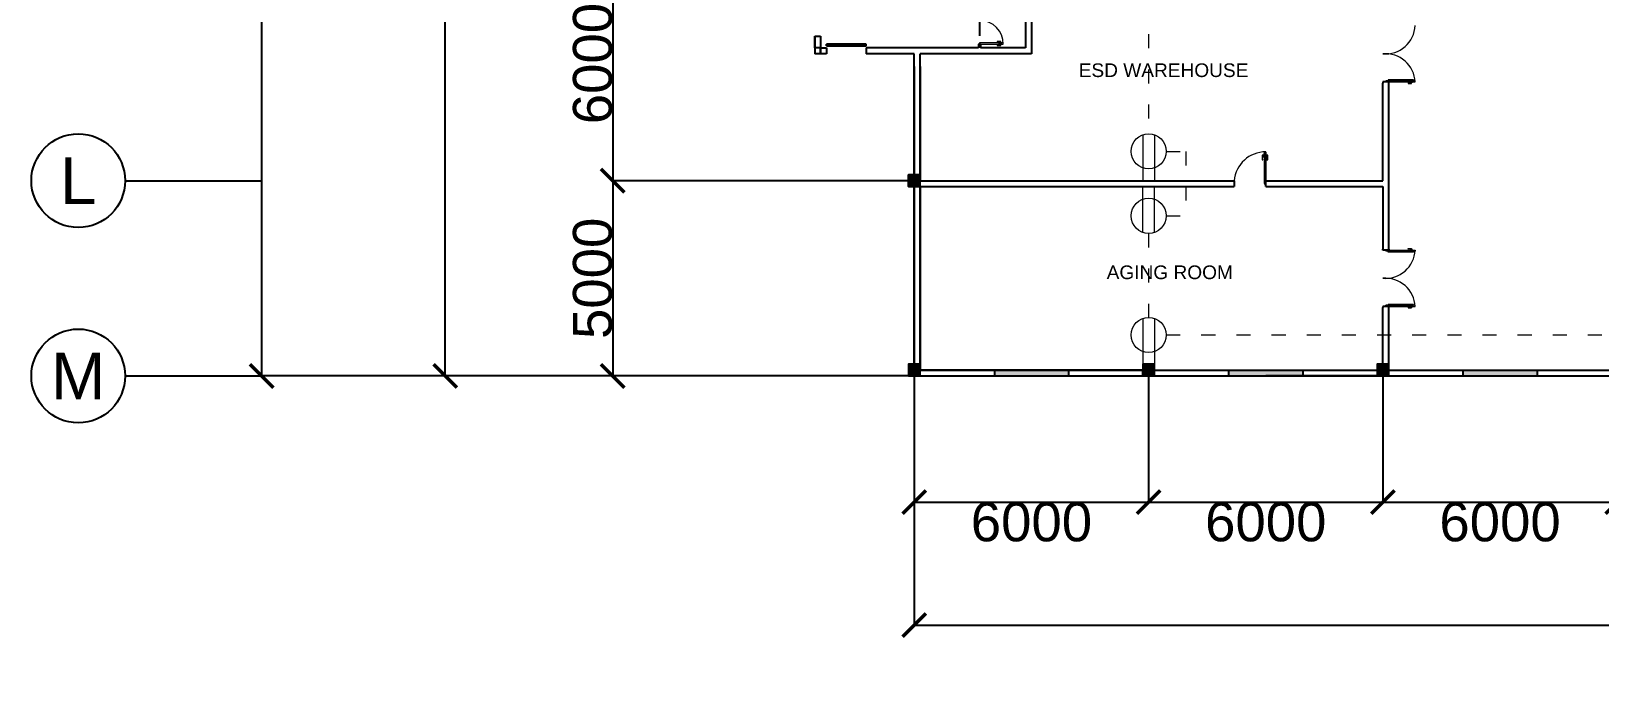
# Model space of a CAD drawing. Header units: millimetres. Extents: x 3339 to 2017737, y 4955 to 2748989.
# Drawn here: x 1113614 to 1153774, y 1231163 to 1247534 of the extents above; entities that cross this region are included whole.
import ezdxf

# ---------------------------------------------------------------- set-up
doc = ezdxf.new("R2010")
doc.units = ezdxf.units.MM
doc.header["$LTSCALE"] = 30
doc.linetypes.add('ACAD_ISO03W100', pattern=[30, 12, -18])
for name, color, linetype, lineweight in [('A-DETL-GENF', 92, 'Continuous', 13), ('A-DOOR', 31, 'Continuous', 13), ('outlet', 3, 'Continuous', 13), ('power lines', 3, 'ACAD_ISO03W100', 13)]:
    doc.layers.add(name, color=color, linetype=linetype, lineweight=lineweight)
for name, color, linetype in [('DIM LINES', 7, 'Continuous'), ('TEXT', 7, 'Continuous'), ('window', 92, 'Continuous')]:
    doc.layers.add(name, color=color, linetype=linetype)
doc.styles.get("Standard").update_dxf_attribs({"font": 'arial.ttf'})
doc.dimstyles.new('GREEN', dxfattribs={"dimtxt": 1000, "dimasz": 600, "dimexe": 0.18, "dimexo": 0.0625, "dimgap": 0.09, "dimtad": 2, "dimdec": 0, "dimzin": 0, "dimdsep": 46, "dimtxsty": 'Standard', "dimblk": 'ARCHTICK', "dimcen": 0.09, "dimclrd": 3, "dimclre": 3, "dimclrt": 2, "dimadec": 0, "dimazin": 0, "dimtfac": 1, "dimtdec": 0, "dimtofl": 0, "dimtmove": 0, "dimatfit": 3, "dimfxl": 1, "dimtolj": 1, "dimtzin": 0, "dimarcsym": 0})

# ---------------------------------------------------------------- blocks, each defined once
blk = doc.blocks.new('single door no base 1')
at = {"color": 0}
blk.add_line((51788, 22093), (51785, 22093), dxfattribs=at)
at = {"layer": 'A-DETL-GENF'}
for p, q in [((51710, 22826), (51697, 22826)), ((51697, 22826), (51697, 22788)), ((51708, 22788), (51697, 22788)), ((51697, 22788), (51697, 22706)), ((51697, 22788), (51710, 22788)), ((51708, 22718), (51697, 22706)), ((51697, 22706), (51716, 22706)), ((51708, 22718), (51708, 22788)), ((51716, 22718), (51708, 22718)), ((51710, 22788), (51710, 22826)), ((51741, 22823), (51710, 22823)), ((51710, 22823), (51710, 22791)), ((51710, 22791), (51741, 22791)), ((51716, 22706), (51716, 22718)), ((51748, 22864), (51741, 22858)), ((51741, 22858), (51741, 22756)), ((51741, 22791), (51741, 22823)), ((51741, 22756), (51748, 22750)), ((51748, 22750), (51748, 22864)), ((51788, 22864), (51788, 22750)), ((51794, 22858), (51788, 22864)), ((51788, 22750), (51794, 22756)), ((51794, 22756), (51794, 22858)), ((51826, 22823), (51794, 22823)), ((51794, 22823), (51794, 22791)), ((51794, 22791), (51826, 22791)), ((51827, 22718), (51819, 22718)), ((51819, 22718), (51819, 22706)), ((51819, 22706), (51839, 22706)), ((51839, 22826), (51826, 22826)), ((51826, 22826), (51826, 22788)), ((51826, 22791), (51826, 22823)), ((51826, 22788), (51839, 22788)), ((51839, 22788), (51827, 22788)), ((51827, 22788), (51827, 22718)), ((51827, 22718), (51839, 22706)), ((51839, 22788), (51839, 22826)), ((51839, 22706), (51839, 22788))]:
    blk.add_line(p, q, dxfattribs=at)
at = {"layer": 'A-DOOR', "lineweight": 18}
for p, q in [((51788, 22907), (51748, 22907)), ((51748, 22907), (51748, 22093)), ((51788, 22093), (51788, 22907)), ((51748, 22093), (51788, 22093))]:
    blk.add_line(p, q, dxfattribs=at)
at = {"layer": 'A-DOOR'}
blk.add_arc((51788, 22093), 814, 90, 174.7134, dxfattribs=at)
blk = doc.blocks.new('_ArchTick')
at = {"color": 0, "linetype": 'ByBlock', "const_width": 0.15}
blk.add_lwpolyline([(-0.5, -0.5), (0.5, 0.5)], dxfattribs=at)
blk = doc.blocks.new('*D547')
at = {"layer": 'Defpoints', "color": 0, "transparency": 16777216}
for p in [(1119514, 1308509), (1136224, 1308509), (1136224, 1238709)]:
    blk.add_point(p, dxfattribs=at)
at = {"layer": 'DIM LINES', "color": 3, "linetype": 'ByBlock', "lineweight": -2, "transparency": 16777216}
for p, q in [((1136224, 1308509), (1119514, 1308509)), ((1119514, 1238709), (1119514, 1308509)), ((1136224, 1238709), (1119514, 1238709))]:
    blk.add_line(p, q, dxfattribs=at)
at = {"layer": 'DIM LINES', "color": 3, "lineweight": -2, "transparency": 16777216, "xscale": 600, "yscale": 600, "zscale": 600}
for p, rotation in [((1119514, 1308509), 90), ((1119514, 1238709), 270)]:
    blk.add_blockref('_ArchTick', p, dxfattribs=dict(at, rotation=rotation))
at = {"layer": 'DIM LINES', "color": 2, "transparency": 16777216, "insert": (1119004, 1273609), "char_height": 1000, "attachment_point": 5, "rotation": 90}
blk.add_mtext('\\A1;69800', dxfattribs=at)
blk = doc.blocks.new('*D843')
at = {"layer": 'Defpoints', "color": 0, "transparency": 16777216}
for p in [(1136224, 1238709), (1226224, 1238709), (1226224, 1232330)]:
    blk.add_point(p, dxfattribs=at)
at = {"layer": 'DIM LINES', "color": 3, "linetype": 'ByBlock', "lineweight": -2, "transparency": 16777216}
for p, q in [((1136224, 1238709), (1136224, 1232329)), ((1226224, 1238709), (1226224, 1232329)), ((1136224, 1232330), (1226224, 1232330))]:
    blk.add_line(p, q, dxfattribs=at)
at = {"layer": 'DIM LINES', "color": 3, "lineweight": -2, "transparency": 16777216, "xscale": 600, "yscale": 600, "zscale": 600, "rotation": 180}
blk.add_blockref('_ArchTick', (1136224, 1232330), dxfattribs=at)
at = {"layer": 'DIM LINES', "color": 3, "lineweight": -2, "transparency": 16777216, "xscale": 600, "yscale": 600, "zscale": 600}
blk.add_blockref('_ArchTick', (1226224, 1232330), dxfattribs=at)
at = {"layer": 'DIM LINES', "color": 2, "transparency": 16777216, "insert": (1181224, 1231819), "char_height": 1000, "attachment_point": 5}
blk.add_mtext('\\A1;90000', dxfattribs=at)
blk = doc.blocks.new('*D566')
at = {"layer": 'Defpoints', "color": 0, "transparency": 16777216}
for p in [(1136224, 1238709), (1142224, 1238709), (1142224, 1235479)]:
    blk.add_point(p, dxfattribs=at)
at = {"layer": 'DIM LINES', "color": 3, "linetype": 'ByBlock', "lineweight": -2, "transparency": 16777216}
for p, q in [((1136224, 1238709), (1136224, 1235479)), ((1142224, 1238709), (1142224, 1235479)), ((1136224, 1235479), (1142224, 1235479))]:
    blk.add_line(p, q, dxfattribs=at)
at = {"layer": 'DIM LINES', "color": 3, "lineweight": -2, "transparency": 16777216, "xscale": 600, "yscale": 600, "zscale": 600, "rotation": 180}
blk.add_blockref('_ArchTick', (1136224, 1235479), dxfattribs=at)
at = {"layer": 'DIM LINES', "color": 3, "lineweight": -2, "transparency": 16777216, "xscale": 600, "yscale": 600, "zscale": 600}
blk.add_blockref('_ArchTick', (1142224, 1235479), dxfattribs=at)
at = {"layer": 'DIM LINES', "color": 2, "transparency": 16777216, "insert": (1139224, 1234968), "char_height": 1000, "attachment_point": 5}
blk.add_mtext('\\A1;6000', dxfattribs=at)
blk = doc.blocks.new('*D567')
at = {"layer": 'Defpoints', "color": 0, "transparency": 16777216}
for p in [(1142224, 1238709), (1148224, 1238709), (1148224, 1235479)]:
    blk.add_point(p, dxfattribs=at)
at = {"layer": 'DIM LINES', "color": 3, "linetype": 'ByBlock', "lineweight": -2, "transparency": 16777216}
for p, q in [((1142224, 1238709), (1142224, 1235479)), ((1148224, 1238709), (1148224, 1235479)), ((1142224, 1235479), (1148224, 1235479))]:
    blk.add_line(p, q, dxfattribs=at)
at = {"layer": 'DIM LINES', "color": 3, "lineweight": -2, "transparency": 16777216, "xscale": 600, "yscale": 600, "zscale": 600, "rotation": 180}
blk.add_blockref('_ArchTick', (1142224, 1235479), dxfattribs=at)
at = {"layer": 'DIM LINES', "color": 3, "lineweight": -2, "transparency": 16777216, "xscale": 600, "yscale": 600, "zscale": 600}
blk.add_blockref('_ArchTick', (1148224, 1235479), dxfattribs=at)
at = {"layer": 'DIM LINES', "color": 2, "transparency": 16777216, "insert": (1145224, 1234968), "char_height": 1000, "attachment_point": 5}
blk.add_mtext('\\A1;6000', dxfattribs=at)
blk = doc.blocks.new('*D568')
at = {"layer": 'Defpoints', "color": 0, "transparency": 16777216}
for p in [(1148224, 1238709), (1154224, 1238709), (1154224, 1235479)]:
    blk.add_point(p, dxfattribs=at)
at = {"layer": 'DIM LINES', "color": 3, "linetype": 'ByBlock', "lineweight": -2, "transparency": 16777216}
for p, q in [((1148224, 1238709), (1148224, 1235479)), ((1154224, 1238709), (1154224, 1235479)), ((1148224, 1235479), (1154224, 1235479))]:
    blk.add_line(p, q, dxfattribs=at)
at = {"layer": 'DIM LINES', "color": 3, "lineweight": -2, "transparency": 16777216, "xscale": 600, "yscale": 600, "zscale": 600, "rotation": 180}
blk.add_blockref('_ArchTick', (1148224, 1235479), dxfattribs=at)
at = {"layer": 'DIM LINES', "color": 3, "lineweight": -2, "transparency": 16777216, "xscale": 600, "yscale": 600, "zscale": 600}
blk.add_blockref('_ArchTick', (1154224, 1235479), dxfattribs=at)
at = {"layer": 'DIM LINES', "color": 2, "transparency": 16777216, "insert": (1151224, 1234968), "char_height": 1000, "attachment_point": 5}
blk.add_mtext('\\A1;6000', dxfattribs=at)
blk = doc.blocks.new('*D580')
at = {"layer": 'Defpoints', "color": 0, "transparency": 16777216}
for p in [(1124212, 1261709), (1136224, 1261709), (1136224, 1238709)]:
    blk.add_point(p, dxfattribs=at)
at = {"layer": 'DIM LINES', "color": 3, "linetype": 'ByBlock', "lineweight": -2, "transparency": 16777216}
for p, q in [((1136224, 1261709), (1124212, 1261709)), ((1124212, 1238709), (1124212, 1261709)), ((1136224, 1238709), (1124212, 1238709))]:
    blk.add_line(p, q, dxfattribs=at)
at = {"layer": 'DIM LINES', "color": 3, "lineweight": -2, "transparency": 16777216, "xscale": 600, "yscale": 600, "zscale": 600}
for p, rotation in [((1124212, 1261709), 90), ((1124212, 1238709), 270)]:
    blk.add_blockref('_ArchTick', p, dxfattribs=dict(at, rotation=rotation))
at = {"layer": 'DIM LINES', "color": 2, "transparency": 16777216, "insert": (1123701, 1250209), "char_height": 1000, "attachment_point": 5, "rotation": 90}
blk.add_mtext('\\A1;23000', dxfattribs=at)
blk = doc.blocks.new('*D583')
at = {"layer": 'Defpoints', "color": 0, "transparency": 16777216}
for p in [(1136224, 1249709), (1128501, 1243709), (1136224, 1243709)]:
    blk.add_point(p, dxfattribs=at)
at = {"layer": 'DIM LINES', "color": 3, "linetype": 'ByBlock', "lineweight": -2, "transparency": 16777216}
for p, q in [((1136224, 1249709), (1128500, 1249709)), ((1128501, 1249709), (1128501, 1243709)), ((1136224, 1243709), (1128500, 1243709))]:
    blk.add_line(p, q, dxfattribs=at)
at = {"layer": 'DIM LINES', "color": 3, "lineweight": -2, "transparency": 16777216, "xscale": 600, "yscale": 600, "zscale": 600}
for p, rotation in [((1128501, 1249709), 90), ((1128501, 1243709), 270)]:
    blk.add_blockref('_ArchTick', p, dxfattribs=dict(at, rotation=rotation))
at = {"layer": 'DIM LINES', "color": 2, "transparency": 16777216, "insert": (1127990, 1246709), "char_height": 1000, "attachment_point": 5, "rotation": 90}
blk.add_mtext('\\A1;6000', dxfattribs=at)
blk = doc.blocks.new('*D848')
at = {"layer": 'Defpoints', "color": 0, "transparency": 16777216}
for p in [(1136224, 1243709), (1128501, 1238709), (1136224, 1238709)]:
    blk.add_point(p, dxfattribs=at)
at = {"layer": 'DIM LINES', "color": 3, "linetype": 'ByBlock', "lineweight": -2, "transparency": 16777216}
for p, q in [((1136224, 1243709), (1128500, 1243709)), ((1128501, 1243709), (1128501, 1238709)), ((1136224, 1238709), (1128500, 1238709))]:
    blk.add_line(p, q, dxfattribs=at)
at = {"layer": 'DIM LINES', "color": 3, "lineweight": -2, "transparency": 16777216, "xscale": 600, "yscale": 600, "zscale": 600}
for p, rotation in [((1128501, 1243709), 90), ((1128501, 1238709), 270)]:
    blk.add_blockref('_ArchTick', p, dxfattribs=dict(at, rotation=rotation))
at = {"layer": 'DIM LINES', "color": 2, "transparency": 16777216, "insert": (1127990, 1241209), "char_height": 1000, "attachment_point": 5, "rotation": 90}
blk.add_mtext('\\A1;5000', dxfattribs=at)
blk = doc.blocks.new('outet')
at = {"layer": 'outlet', "linetype": 'ByBlock'}
for p, q in [((151671, 60292), (151671, 59118)), ((151971, 60292), (151971, 59118))]:
    blk.add_line(p, q, dxfattribs=at)
blk.add_circle((151821, 59868), 450, dxfattribs=at)

msp = doc.modelspace()

# ---------------------------------------------------------------- hatches: boundary and pattern name
h = msp.add_hatch(color=2)
h.dxf.hatch_style = 1
h.paths.add_polyline_path([(1136374.279, 1243859.357), (1136074.279, 1243859.357), (1136074.279, 1243559.357), (1136374.279, 1243559.357)])
h = msp.add_hatch(color=2)
h.dxf.hatch_style = 1
h.paths.add_polyline_path([(1136374.279, 1239009.357), (1136074.279, 1239009.357), (1136074.279, 1238709.357), (1136374.279, 1238709.357)])
h = msp.add_hatch(color=2)
h.dxf.hatch_style = 1
h.paths.add_polyline_path([(1142374.279, 1239009.357), (1142074.279, 1239009.357), (1142074.279, 1238709.357), (1142374.279, 1238709.357)])
h = msp.add_hatch(color=2)
h.dxf.hatch_style = 1
h.paths.add_polyline_path([(1148374.279, 1239009.357), (1148074.279, 1239009.357), (1148074.279, 1238709.357), (1148374.279, 1238709.357)])
at = {"layer": 'window'}
h = msp.add_hatch(color=256, dxfattribs=at)
h.dxf.hatch_style = 1
h.paths.add_polyline_path([(1140174.279, 1238859.357), (1138274.279, 1238859.357), (1138274.279, 1238709.357), (1140174.279, 1238709.357)])
h.paths.add_polyline_path([(1146174.279, 1238859.357), (1144274.279, 1238859.357), (1144274.279, 1238709.357), (1145224.279, 1238709.357), (1146174.279, 1238709.357)])
h.paths.add_polyline_path([(1152174.279, 1238859.357), (1150274.279, 1238859.357), (1150274.279, 1238709.357), (1152174.279, 1238709.357)])
h.paths.add_polyline_path([(1158174.279, 1238859.357), (1156274.279, 1238859.357), (1156274.279, 1238709.357), (1158174.279, 1238709.357)])
h.paths.add_polyline_path([(1164174.279, 1238859.357), (1162274.279, 1238859.357), (1162274.279, 1238709.357), (1164174.279, 1238709.357)])
h.paths.add_polyline_path([(1170674.279, 1238859.357), (1168774.279, 1238859.357), (1168774.279, 1238709.357), (1170674.279, 1238709.357)])
h.paths.add_polyline_path([(1176374.279, 1238859.357), (1175274.279, 1238859.357), (1175274.279, 1238709.357), (1176374.279, 1238709.357)])
h.paths.add_polyline_path([(1176624.279, 1249709.357), (1175274.279, 1249709.357), (1175274.279, 1249559.357), (1176624.279, 1249559.357)])
h.paths.add_polyline_path([(1170674.279, 1249709.357), (1168774.279, 1249709.357), (1168774.279, 1249559.357), (1170674.279, 1249559.357)])
h.paths.add_polyline_path([(1164174.279, 1249709.357), (1162274.279, 1249709.357), (1162274.279, 1249559.357), (1164174.279, 1249559.357)])
h.paths.add_polyline_path([(1158174.279, 1249709.357), (1156274.279, 1249709.357), (1156274.279, 1249559.357), (1158174.279, 1249559.357)])
h.paths.add_polyline_path([(1152174.279, 1249709.357), (1150274.279, 1249709.357), (1150274.279, 1249559.357), (1152174.279, 1249559.357)])
h.paths.add_polyline_path([(1144819.011, 1249709.357), (1142374.279, 1249709.357), (1142374.279, 1249559.357), (1144819.011, 1249559.357)])

# ---------------------------------------------------------------- linework, layer by layer
at = {"color": 0}
for p, q in [((1139074.279, 1249559.357), (1139074.279, 1247109.357)), ((1139224.279, 1249559.357), (1139224.279, 1246959.357)), ((1139224.279, 1249559.357), (1139224.279, 1247109.357)), ((1137890.946, 1247819.345), (1137890.946, 1247419.345)), ((1133674.279, 1247409.357), (1133674.279, 1246959.357)), ((1133674.279, 1247109.357), (1133674.279, 1247409.357)), ((1133674.279, 1247409.357), (1133824.279, 1247409.357)), ((1133824.279, 1247409.357), (1133824.279, 1247109.357)), ((1133824.279, 1247109.357), (1133974.279, 1247109.357)), ((1133974.279, 1247159.357), (1133974.279, 1247209.357)), ((1134993.724, 1247209.357), (1133974.279, 1247209.357)), ((1133974.279, 1247159.357), (1134993.724, 1247159.357)), ((1133974.279, 1247109.357), (1133974.279, 1246959.357)), ((1134993.724, 1247159.357), (1134993.724, 1247209.357)), ((1134993.724, 1247109.357), (1134993.724, 1246959.357)), ((1137865.946, 1247109.357), (1134993.724, 1247109.357)), ((1137865.946, 1247209.357), (1137865.946, 1247109.357)), ((1137915.946, 1247209.357), (1137865.946, 1247209.357)), ((1137915.946, 1247209.357), (1137915.946, 1247109.357)), ((1137915.946, 1247109.357), (1137915.946, 1247209.357)), ((1139074.279, 1247109.357), (1137915.946, 1247109.357)), ((1133824.279, 1246959.357), (1133674.279, 1246959.357)), ((1133974.279, 1246959.357), (1133824.279, 1246959.357)), ((1136224.279, 1246959.357), (1134993.724, 1246959.357)), ((1136224.279, 1239009.357), (1136224.279, 1246959.357)), ((1136224.279, 1239009.357), (1136224.279, 1246634.357)), ((1136374.279, 1243709.357), (1136374.279, 1246959.357)), ((1139224.279, 1246959.357), (1136374.279, 1246959.357)), ((1148224.279, 1243709.357), (1148224.279, 1246209.357)), ((1148374.279, 1243709.357), (1148374.279, 1246209.357)), ((1145224.279, 1243559.357), (1145224.279, 1244437.281)), ((1136074.279, 1243559.357), (1136074.279, 1243859.357)), ((1136374.279, 1243559.357), (1136074.279, 1243559.357)), ((1136224.279, 1238709.357), (1136224.279, 1243709.357)), ((1136224.279, 1239009.357), (1136224.279, 1243559.357)), ((1136374.279, 1243709.357), (1144413.742, 1243709.357)), ((1136374.279, 1238859.357), (1136374.279, 1243559.357)), ((1136374.279, 1243559.357), (1144413.742, 1243559.357)), ((1144413.742, 1243709.357), (1144413.742, 1243559.357)), ((1145184.279, 1243634.357), (1145224.279, 1243634.357)), ((1145224.279, 1243709.357), (1148224.279, 1243709.357)), ((1145224.279, 1243559.357), (1148224.279, 1243559.357)), ((1148224.279, 1243559.357), (1148224.279, 1241959.357)), ((1148374.279, 1241930.857), (1148374.279, 1243709.357)), ((1148299.279, 1241925.607), (1148299.279, 1241930.857)), ((1148224.279, 1238859.357), (1148224.279, 1240459.357)), ((1148299.279, 1240487.857), (1148299.279, 1240493.107)), ((1148374.279, 1238859.357), (1148374.279, 1240487.857)), ((1136374.279, 1239009.357), (1136074.279, 1239009.357)), ((1136074.279, 1239009.357), (1136074.279, 1238709.357)), ((1136374.279, 1238709.357), (1136374.279, 1239009.357)), ((1136074.279, 1238709.357), (1136374.279, 1238709.357)), ((1136224.279, 1238709.357), (1176724.279, 1238709.357)), ((1136224.279, 1238709.357), (1148224.279, 1238709.357)), ((1136224.279, 1238709.357), (1144224.279, 1238709.357)), ((1136224.279, 1238709.357), (1146224.279, 1238709.357)), ((1136224.279, 1238709.357), (1145224.279, 1238709.357)), ((1136374.279, 1238859.357), (1148224.279, 1238859.357)), ((1142074.279, 1238859.357), (1136374.279, 1238859.357)), ((1148374.279, 1238859.357), (1176574.279, 1238859.357))]:
    msp.add_line(p, q, dxfattribs=at)
for p, q in [((1133824.279, 1247109.357), (1133674.279, 1247109.357)), ((1133824.279, 1247109.357), (1133824.279, 1246959.357)), ((1133824.279, 1246959.357), (1133824.279, 1247109.357)), ((1136224.279, 1246634.357), (1136224.279, 1238709.357)), ((1136374.279, 1246634.357), (1136374.279, 1243709.357)), ((1148374.279, 1246237.857), (1148224.279, 1246237.857)), ((1148224.279, 1246237.857), (1148224.279, 1246209.357)), ((1148374.279, 1246209.357), (1148374.279, 1246237.857)), ((1116014.069, 1243709.357), (1119514.069, 1243709.357)), ((1136374.279, 1243559.357), (1136374.279, 1238859.357)), ((1148224.279, 1241930.857), (1148224.279, 1241959.357)), ((1148374.279, 1241930.857), (1148224.279, 1241930.857)), ((1148374.279, 1241959.357), (1148374.279, 1241930.857)), ((1148374.279, 1240487.857), (1148224.279, 1240487.857)), ((1148224.279, 1240487.857), (1148224.279, 1240459.357)), ((1148374.279, 1240459.357), (1148374.279, 1240487.857)), ((1116014.069, 1238709.357), (1119514.069, 1238709.357)), ((1136224.279, 1238709.357), (1176724.279, 1238709.357)), ((1148224.279, 1238709.357), (1145224.279, 1238709.357))]:
    msp.add_line(p, q)
for points in [[(1136374.279, 1243859.357), (1136074.279, 1243859.357), (1136074.279, 1243559.357), (1136374.279, 1243559.357), (1136374.279, 1243859.357)], [(1136374.279, 1239009.357), (1136074.279, 1239009.357), (1136074.279, 1238709.357), (1136374.279, 1238709.357), (1136374.279, 1239009.357)], [(1142374.279, 1239009.357), (1142074.279, 1239009.357), (1142074.279, 1238709.357), (1142374.279, 1238709.357), (1142374.279, 1239009.357)], [(1148374.279, 1239009.357), (1148074.279, 1239009.357), (1148074.279, 1238709.357), (1148374.279, 1238709.357), (1148374.279, 1239009.357)]]:
    msp.add_lwpolyline(points, close=True)
at = {"color": 1}
for centre in [(1114814.069, 1243709.357), (1114814.069, 1238709.357)]:
    msp.add_circle(centre, 1200, dxfattribs=at)
at = {"layer": 'A-DETL-GENF'}
for p, q in [((1138350.353, 1247277.457), (1138350.353, 1247263.087)), ((1138412.158, 1247277.457), (1138350.353, 1247277.457)), ((1138350.353, 1247263.087), (1138359.244, 1247263.087)), ((1138359.244, 1247185.628), (1138350.353, 1247185.628)), ((1138350.353, 1247185.628), (1138350.353, 1247171.257)), ((1138350.353, 1247171.257), (1138412.158, 1247171.257)), ((1138359.244, 1247268.872), (1138350.659, 1247277.457)), ((1138359.244, 1247179.843), (1138350.659, 1247171.257)), ((1138359.244, 1247263.087), (1138359.244, 1247268.872)), ((1138359.244, 1247268.872), (1138412.158, 1247268.872)), ((1138359.244, 1247179.843), (1138359.244, 1247185.628)), ((1138412.158, 1247179.843), (1138359.244, 1247179.843)), ((1138388.346, 1247244.12), (1138383.583, 1247239.357)), ((1138383.583, 1247239.357), (1138469.308, 1247239.357)), ((1138469.308, 1247209.357), (1138383.583, 1247209.357)), ((1138383.583, 1247209.357), (1138388.346, 1247204.595)), ((1138464.546, 1247244.12), (1138388.346, 1247244.12)), ((1138388.346, 1247204.595), (1138464.546, 1247204.595)), ((1138412.158, 1247268.872), (1138412.158, 1247277.457)), ((1138440.733, 1247277.457), (1138412.158, 1247277.457)), ((1138412.158, 1247277.457), (1138412.158, 1247267.932)), ((1138412.158, 1247267.932), (1138440.733, 1247267.932)), ((1138412.158, 1247180.782), (1138412.158, 1247171.257)), ((1138440.733, 1247180.782), (1138412.158, 1247180.782)), ((1138412.158, 1247171.257), (1138412.158, 1247179.843)), ((1138412.158, 1247171.257), (1138440.733, 1247171.257)), ((1138414.54, 1247267.932), (1138414.54, 1247244.12)), ((1138438.352, 1247267.932), (1138414.54, 1247267.932)), ((1138414.54, 1247244.12), (1138438.352, 1247244.12)), ((1138438.352, 1247204.595), (1138414.54, 1247204.595)), ((1138414.54, 1247204.595), (1138414.54, 1247180.782)), ((1138414.54, 1247180.782), (1138438.352, 1247180.782)), ((1138438.352, 1247244.12), (1138438.352, 1247267.932)), ((1138438.352, 1247180.782), (1138438.352, 1247204.595)), ((1138440.733, 1247267.932), (1138440.733, 1247277.457)), ((1138440.733, 1247171.257), (1138440.733, 1247180.782)), ((1138469.308, 1247239.357), (1138464.546, 1247244.12)), ((1138464.546, 1247204.595), (1138469.308, 1247209.357)), ((1149009.485, 1246290.357), (1148359.985, 1246290.357)), ((1148359.985, 1246290.357), (1148359.985, 1246267.857)), ((1148359.985, 1246267.857), (1149009.485, 1246267.857)), ((1148878.952, 1246214.128), (1148870.062, 1246214.128)), ((1148870.062, 1246214.128), (1148870.062, 1246199.757)), ((1148870.062, 1246199.757), (1148931.867, 1246199.757)), ((1148878.952, 1246208.343), (1148870.367, 1246199.757)), ((1148878.952, 1246208.343), (1148878.952, 1246214.128)), ((1148931.867, 1246208.343), (1148878.952, 1246208.343)), ((1148989.017, 1246237.857), (1148903.292, 1246237.857)), ((1148903.292, 1246237.857), (1148908.054, 1246233.095)), ((1148908.054, 1246233.095), (1148984.254, 1246233.095)), ((1148931.867, 1246209.282), (1148931.867, 1246199.757)), ((1148960.442, 1246209.282), (1148931.867, 1246209.282)), ((1148931.867, 1246199.757), (1148931.867, 1246208.343)), ((1148931.867, 1246199.757), (1148960.442, 1246199.757)), ((1148958.061, 1246233.095), (1148934.248, 1246233.095)), ((1148934.248, 1246233.095), (1148934.248, 1246209.282)), ((1148934.248, 1246209.282), (1148958.061, 1246209.282)), ((1148958.061, 1246209.282), (1148958.061, 1246233.095)), ((1148960.442, 1246199.757), (1148960.442, 1246209.282)), ((1148984.254, 1246233.095), (1148989.017, 1246237.857)), ((1149009.485, 1246267.857), (1149009.485, 1246290.357)), ((1148359.985, 1241900.857), (1149009.485, 1241900.857)), ((1148359.985, 1241878.357), (1148359.985, 1241900.857)), ((1149009.485, 1241878.357), (1148359.985, 1241878.357)), ((1148870.062, 1241968.957), (1148931.867, 1241968.957)), ((1148870.062, 1241954.587), (1148870.062, 1241968.957)), ((1148878.952, 1241954.587), (1148870.062, 1241954.587)), ((1148878.952, 1241960.372), (1148870.367, 1241968.957)), ((1148931.867, 1241960.372), (1148878.952, 1241960.372)), ((1148878.952, 1241960.372), (1148878.952, 1241954.587)), ((1148903.292, 1241930.857), (1148908.054, 1241935.62)), ((1148989.017, 1241930.857), (1148903.292, 1241930.857)), ((1148908.054, 1241935.62), (1148984.254, 1241935.62)), ((1148931.867, 1241968.957), (1148931.867, 1241960.372)), ((1148931.867, 1241959.432), (1148931.867, 1241968.957)), ((1148931.867, 1241968.957), (1148960.442, 1241968.957)), ((1148960.442, 1241959.432), (1148931.867, 1241959.432)), ((1148934.248, 1241959.432), (1148958.061, 1241959.432)), ((1148934.248, 1241935.62), (1148934.248, 1241959.432)), ((1148958.061, 1241935.62), (1148934.248, 1241935.62)), ((1148958.061, 1241959.432), (1148958.061, 1241935.62)), ((1148960.442, 1241968.957), (1148960.442, 1241959.432)), ((1148984.254, 1241935.62), (1148989.017, 1241930.857)), ((1149009.485, 1241900.857), (1149009.485, 1241878.357)), ((1149009.485, 1240540.357), (1148359.985, 1240540.357)), ((1148359.985, 1240540.357), (1148359.985, 1240517.857)), ((1148359.985, 1240517.857), (1149009.485, 1240517.857)), ((1148878.952, 1240464.128), (1148870.062, 1240464.128)), ((1148870.062, 1240464.128), (1148870.062, 1240449.757)), ((1148870.062, 1240449.757), (1148931.867, 1240449.757)), ((1148878.952, 1240458.343), (1148870.367, 1240449.757)), ((1148878.952, 1240458.343), (1148878.952, 1240464.128)), ((1148931.867, 1240458.343), (1148878.952, 1240458.343)), ((1148989.017, 1240487.857), (1148903.292, 1240487.857)), ((1148903.292, 1240487.857), (1148908.054, 1240483.095)), ((1148908.054, 1240483.095), (1148984.254, 1240483.095)), ((1148931.867, 1240459.282), (1148931.867, 1240449.757)), ((1148960.442, 1240459.282), (1148931.867, 1240459.282)), ((1148931.867, 1240449.757), (1148931.867, 1240458.343)), ((1148931.867, 1240449.757), (1148960.442, 1240449.757)), ((1148958.061, 1240483.095), (1148934.248, 1240483.095)), ((1148934.248, 1240483.095), (1148934.248, 1240459.282)), ((1148934.248, 1240459.282), (1148958.061, 1240459.282)), ((1148958.061, 1240459.282), (1148958.061, 1240483.095)), ((1148960.442, 1240449.757), (1148960.442, 1240459.282)), ((1148984.254, 1240483.095), (1148989.017, 1240487.857)), ((1149009.485, 1240517.857), (1149009.485, 1240540.357))]:
    msp.add_line(p, q, dxfattribs=at)
at = {"layer": 'A-DOOR', "lineweight": 18}
for p, q in [((1137890.946, 1247239.357), (1137890.946, 1247209.357)), ((1138501.446, 1247239.357), (1137890.946, 1247239.357)), ((1137890.946, 1247209.357), (1138501.446, 1247209.357)), ((1138501.446, 1247209.357), (1138501.446, 1247239.357)), ((1149049.279, 1246267.857), (1148299.279, 1246267.857)), ((1148299.279, 1246237.857), (1148299.279, 1246267.857)), ((1148299.279, 1246237.857), (1149049.279, 1246237.857)), ((1149049.279, 1246237.857), (1149049.279, 1246267.857)), ((1148299.279, 1241930.857), (1149049.279, 1241930.857)), ((1148299.279, 1241930.857), (1148299.279, 1241900.857)), ((1149049.279, 1241900.857), (1148299.279, 1241900.857)), ((1149049.279, 1241930.857), (1149049.279, 1241900.857)), ((1149049.279, 1240517.857), (1148299.279, 1240517.857)), ((1148299.279, 1240487.857), (1148299.279, 1240517.857)), ((1148299.279, 1240487.857), (1149049.279, 1240487.857)), ((1149049.279, 1240487.857), (1149049.279, 1240517.857))]:
    msp.add_line(p, q, dxfattribs=at)
at = {"layer": 'A-DOOR'}
for centre, radius, start, end in [((1137890.946, 1247209.357), 610.5, 0, 87.6530792), ((1148290.015, 1247716.615), 760.105, 265.038693, 357.3036501), ((1148290.015, 1246202.1), 760.105, 2.6963499, 94.961307), ((1148290.015, 1241966.615), 760.105, 265.038693, 357.3036501), ((1148290.015, 1240452.1), 760.105, 2.6963499, 94.961307)]:
    msp.add_arc(centre, radius, start, end, dxfattribs=at)
at = {"layer": 'power lines'}
for p, q in [((1142224.279, 1248359.357), (1142224.279, 1244909.357)), ((1142674.279, 1244459.357), (1143174.279, 1244459.357)), ((1143174.279, 1244459.357), (1143174.279, 1242809.357)), ((1142674.279, 1242809.357), (1143174.279, 1242809.357)), ((1142224.279, 1242359.357), (1142224.279, 1240209.357)), ((1142674.279, 1239759.357), (1159774.279, 1239759.357))]:
    msp.add_line(p, q, dxfattribs=at)
at = {"layer": 'window'}
for p, q in [((1138274.279, 1238859.357), (1138274.279, 1238709.357)), ((1140174.279, 1238859.357), (1140174.279, 1238709.357)), ((1142074.279, 1238709.357), (1142074.279, 1238859.357)), ((1142224.279, 1238709.357), (1142074.279, 1238709.357)), ((1144274.279, 1238859.357), (1144274.279, 1238709.357)), ((1146174.279, 1238859.357), (1146174.279, 1238709.357)), ((1150274.279, 1238859.357), (1150274.279, 1238709.357)), ((1152174.279, 1238859.357), (1152174.279, 1238709.357))]:
    msp.add_line(p, q, dxfattribs=at)

# ---------------------------------------------------------------- block references
for p in [(990403.136, 1184591.247), (990403.136, 1179891.247)]:
    msp.add_blockref('outet', p)
at = {"color": 0}
msp.add_blockref('single door no base 1', (1093436.539, 1221541.247), dxfattribs=at)
at = {"rotation": 180}
msp.add_blockref('outet', (1294045.423, 1302677.468), dxfattribs=at)

# ---------------------------------------------------------------- texts
at = {"color": 1, "char_height": 1200, "attachment_point": 5}
for s, insert in [('\\pxt1;L', (1114814.069, 1243709.357)), ('\\pxt1;M', (1114814.069, 1238709.357))]:
    msp.add_mtext_dynamic_manual_height_columns(s, width=2400, gutter_width=1, heights=[2400], dxfattribs=dict(at, insert=insert))
at = {"layer": 'TEXT', "char_height": 350, "attachment_point": 1}
for s, insert in [('\\pxqc;ESD WAREHOUSE', (1140409.82, 1246713.792)), ('\\pxqc;AGING ROOM', (1140568.991, 1241538.63))]:
    msp.add_mtext_dynamic_manual_height_columns(s, width=4394.73285, gutter_width=0, heights=[1406.025], dxfattribs=dict(at, insert=insert))

# ---------------------------------------------------------------- dimensions: what is measured, and where the dimension line sits
at = {"layer": 'DIM LINES', "color": 0}
for base, p1, p2, picture, middle in [((1119514.249, 1308509.357), (1136224.279, 1238709.357), (1136224.279, 1308509.357), '*D547', (1119003.586, 1273609.357)), ((1124211.905, 1261709.357), (1136224.279, 1238709.357), (1136224.279, 1261709.357), '*D580', (1123700.901, 1250209.357)), ((1128500.535, 1243709.357), (1136224.279, 1249709.357), (1136224.279, 1243709.357), '*D583', (1127989.872, 1246709.357)), ((1128500.535, 1238709.357), (1136224.279, 1243709.357), (1136224.279, 1238709.357), '*D848', (1127989.872, 1241209.357))]:
    dim = msp.add_linear_dim(base=base, p1=p1, p2=p2, angle=90, dimstyle='GREEN', dxfattribs=at)
    dim.commit()
    dim.dimension.update_dxf_attribs({"geometry": picture, "text_midpoint": middle})
for base, p1, p2, picture, middle in [((1226224.279, 1232329.59), (1136224.279, 1238709.357), (1226224.279, 1238709.357), '*D843', (1181224.279, 1231818.927)), ((1142224.279, 1235479.048), (1136224.279, 1238709.357), (1142224.279, 1238709.357), '*D566', (1139224.279, 1234968.385)), ((1148224.279, 1235479.048), (1142224.279, 1238709.357), (1148224.279, 1238709.357), '*D567', (1145224.279, 1234968.385)), ((1154224.279, 1235479.048), (1148224.279, 1238709.357), (1154224.279, 1238709.357), '*D568', (1151224.279, 1234968.385))]:
    dim = msp.add_linear_dim(base=base, p1=p1, p2=p2, dimstyle='GREEN', dxfattribs=at)
    dim.commit()
    dim.dimension.update_dxf_attribs({"geometry": picture, "text_midpoint": middle})

doc.saveas('drawing.dxf')
